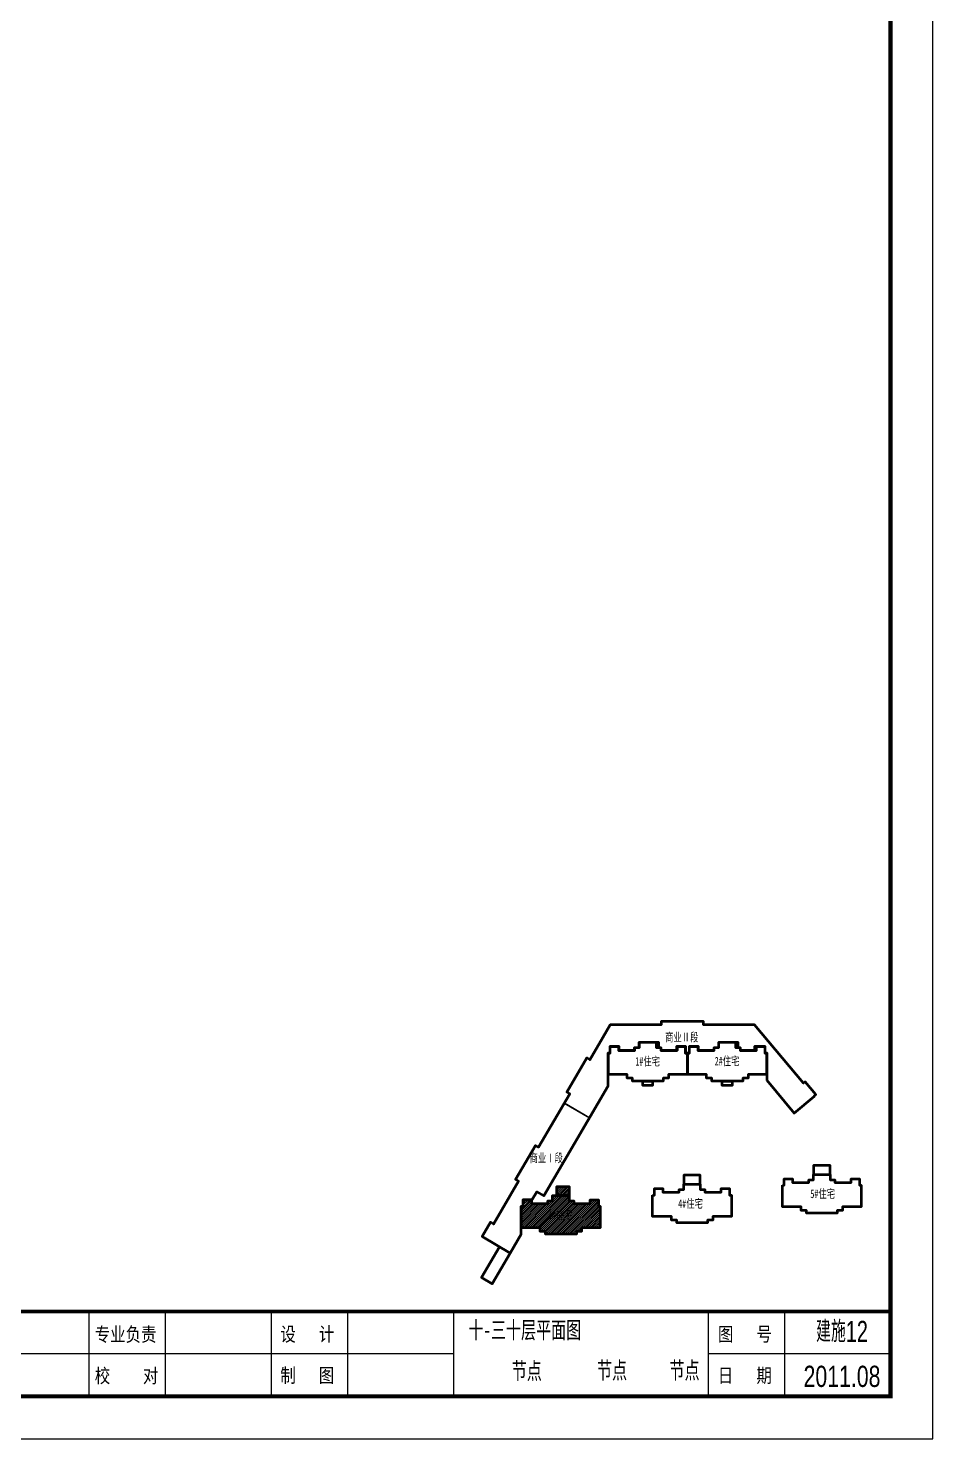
# Model space of a CAD drawing. Extents: x -32901 to 215436, y -92047 to 137701.
# Drawn here: x 204771 to 215436, y -92047 to -75425 of the extents above; entities that cross this region are included whole.
import ezdxf

# ---------------------------------------------------------------- set-up
doc = ezdxf.new("R2010")
doc.units = 0
doc.header["$LTSCALE"] = 1000
doc.header["$MEASUREMENT"] = 0
for name, color, linetype, lineweight in [('AXIS_TEXT', 7, 'CONTINUOUS', 25), ('PUB_HATCH', 8, 'CONTINUOUS', 15), ('PUB_TITLE', 4, 'CONTINUOUS', 25), ('TK', 7, 'CONTINUOUS', 25), ('WALL', 9, 'CONTINUOUS', 50), ('保温', 71, 'CONTINUOUS', 15), ('看线', 30, 'CONTINUOUS', 25)]:
    doc.layers.add(name, color=color, linetype=linetype, lineweight=lineweight)
doc.styles.add('-宋体', font='NSimSun.ttf', dxfattribs={"width": 0.8})
doc.styles.add('HT', font='SIMHEI.TTF', dxfattribs={"width": 0.8})
doc.styles.add('N1', font='new-romd.shx', dxfattribs={"width": 0.65, "bigfont": 'hztxt.shx'})
doc.styles.add('N2', font='SimSun.ttf', dxfattribs={"width": 0.7})
doc.styles.add('ROM', font='NEW-ROMD.SHX', dxfattribs={"width": 0.8, "bigfont": 'HZTXT.SHX'})

# ---------------------------------------------------------------- blocks, each defined once
blk = doc.blocks.new('tkq1')
at = {"layer": 'TK'}
for p, q in [((-18900, 2000), (-18900, 0)), ((-17100, 2000), (-17100, 0)), ((-14600, 2000), (-14600, 0)), ((-12800, 2000), (-12800, 0)), ((-10300, 2000), (-10300, 0)), ((-4300, 2000), (-4300, 0)), ((-2500, 2000), (-2500, 0)), ((-10300, 1000), (-38400, 1000)), ((0, 1000), (-4300, 1000))]:
    blk.add_line(p, q, dxfattribs=at)
at = {"layer": 'TK', "const_width": 80}
blk.add_lwpolyline([(-55900, 0), (0, 0), (0, 2000), (-55900, 2000)], close=True, dxfattribs=at)
at = {"layer": 'TK', "style": '-宋体', "width": 0.8}
for s, height, p in [('专业负责', 333.1, (-18760, 1295)), ('设   计', 333.1, (-14384, 1299)), ('图   号', 333.1, (-4065, 1300)), ('校', 333, (-18759, 319)), ('对', 333, (-17623, 319)), ('制   图', 333.1, (-14384, 327)), ('日   期', 333.1, (-4068, 326))]:
    blk.add_text(s, height=height, dxfattribs=at).set_placement(p)
blk = doc.blocks.new('5tkA1+')
at = {"layer": 'PUB_TITLE'}
blk.add_lwpolyline([(0, 0), (52550, 0), (52550, 29700), (0, 29700)], close=True, dxfattribs=at)
at = {"layer": 'PUB_TITLE', "const_width": 50}
blk.add_lwpolyline([(1250, 500), (52050, 500), (52050, 29200), (1250, 29200)], close=True, dxfattribs=at)
at = {"layer": 'TK', "xscale": 0.5, "yscale": 0.5, "zscale": 0.5}
blk.add_blockref('tkq1', (52050, 500), dxfattribs=at)
at = {"layer": 'TK', "style": 'ROM', "width": 0.75}
blk.add_text('2011.08', height=250, dxfattribs=at).set_placement((51026, 611))
blk = doc.blocks.new('tb3#')
at = {"layer": '保温', "ltscale": 500}
h = blk.add_hatch(dxfattribs=at)
h.set_pattern_fill('ANSI31', color=256, scale=20, style=0)
h.set_pattern_definition([(45, (44417.243, -90968.49), (-22.45064, 22.45064), [])])
h.paths.add_polyline_path([(-239, -4439), (-239, -4281), (-282, -4281), (-282, -4126), (-477, -4126), (-477, -4216), (-702, -4216), (-750, -4216), (-828, -4216), (-862, -4216), (-862, -4151), (-882, -4151), (-972, -4151), (-972, -4066), (-972, -4026), (-1263, -4026), (-1263, -4026), (-1270, -4026), (-1327, -4026), (-1362, -4026), (-1362, -4066), (-1362, -4151), (-1444, -4151), (-1472, -4151), (-1472, -4216), (-1493, -4216), (-1577, -4216), (-1625, -4216), (-1775, -4216), (-1857, -4216), (-1857, -4126), (-2052, -4126), (-2052, -4281), (-2094, -4281), (-2094, -4786), (-1651, -4786), (-1651, -4873), (-1526, -4873), (-1526, -4938), (-801, -4938), (-801, -4873), (-676, -4873), (-676, -4786), (-239, -4786)])
h.paths.add_polyline_path([(-972, -3810), (-1263, -3810), (-1263, -4026), (-1254, -4026), (-1232, -4026), (-1217, -4026), (-1120, -4026), (-1104, -4026), (-1082, -4026), (-1067, -4026), (-1005, -4026), (-972, -4026)])
h.paths.add_polyline_path([(-1539, -4677), (-812, -4677), (-812, -4285), (-1539, -4285)], flags=24)
at = {"layer": 'AXIS_TEXT'}
blk.add_line((1810, -675), (1828, -675), dxfattribs=at)
at = {"layer": 'WALL'}
blk.add_line((1573, -510), (1573, -606), dxfattribs=at)
for points in [[(-175, -299), (-484, -825), (-552, -785), (-1025, -1593), (-957, -1633), (-1692, -2887), (-1763, -2845), (-2234, -3648), (-2162, -3689), (-2753, -4698), (-2825, -4656), (-3022, -4994), (-2360, -5382), (-2099, -4937), (-2099, -4276), (-2057, -4276), (-2057, -4121), (-1841, -4121), (-1735, -3940), (-1571, -4036), (-50, -1440), (-50, -665), (-7, -665), (-7, -510), (198, -510), (198, -531), (198, -531), (198, -600), (573, -600), (573, -535), (683, -535), (683, -410), (1133, -410), (1133, -535), (1193, -535), (1193, -600), (1568, -600), (1568, -531), (1568, -531), (1568, -510), (1773, -510), (1773, -665), (1865, -665), (1865, -510), (2070, -510), (2070, -531), (2070, -531), (2070, -600), (2445, -600), (2445, -535), (2555, -535), (2555, -410), (3008, -410), (3008, -535), (3065, -535), (3065, -600), (3408, -600), (3408, -510), (3645, -510), (3645, -665), (3688, -665), (3688, -1308), (4337, -2082), (4812, -1683), (4806, -1675), (4844, -1643), (4596, -1348), (4558, -1380), (3400, 0), (2198, 0), (2198, 74), (1198, 74), (1198, 0), (0, 0), (-175, -299)], [(-45, -671), (-2, -671), (-2, -516), (193, -516), (193, -606), (275, -606), (275, -606), (425, -606), (425, -606), (473, -606), (473, -606), (556, -606), (578, -606), (578, -541), (605, -541), (605, -541), (688, -541), (688, -456), (688, -456), (688, -416), (723, -416), (723, -416), (780, -416), (780, -416), (795, -416), (795, -416), (817, -416), (817, -416), (833, -416), (833, -416), (930, -416), (930, -416), (945, -416), (945, -416), (967, -416), (967, -416), (983, -416), (983, -416), (1045, -416), (1045, -416), (1078, -416), (1078, -456), (1078, -456), (1078, -541), (1167, -541), (1167, -541), (1188, -541), (1188, -606), (1221, -606), (1300, -606), (1300, -606), (1348, -606), (1348, -606), (1573, -606), (1573, -516), (1768, -516), (1768, -671), (1810, -671), (1810, -829), (1810, -1176), (1374, -1176), (1374, -1263), (1249, -1263), (1249, -1328), (524, -1328), (524, -1263), (399, -1263), (399, -1176), (-45, -1176), (-45, -671)], [(1078, -416), (1130, -416), (1130, -541)], [(1828, -671), (1870, -671), (1870, -516), (2065, -516), (2065, -606), (2147, -606), (2147, -606), (2297, -606), (2297, -606), (2345, -606), (2345, -606), (2429, -606), (2450, -606), (2450, -541), (2478, -541), (2478, -541), (2560, -541), (2560, -456), (2560, -456), (2560, -416), (2595, -416), (2595, -416), (2652, -416), (2652, -416), (2668, -416), (2668, -416), (2690, -416), (2690, -416), (2705, -416), (2705, -416), (2802, -416), (2802, -416), (2818, -416), (2818, -416), (2840, -416), (2840, -416), (2855, -416), (2855, -416), (2917, -416), (2917, -416), (2950, -416), (2950, -456), (2950, -456), (2950, -541), (3040, -541), (3040, -541), (3060, -541), (3060, -606), (3094, -606), (3172, -606), (3172, -606), (3220, -606), (3220, -606), (3445, -606), (3445, -516), (3640, -516), (3640, -671), (3683, -671), (3683, -829), (3683, -1176), (3246, -1176), (3246, -1263), (3121, -1263), (3121, -1328), (2396, -1328), (2396, -1263), (2271, -1263), (2271, -1176), (1828, -1176), (1828, -671)], [(2950, -416), (3003, -416), (3003, -541)], [(3445, -516), (3413, -516), (3413, -606)], [(4058, -3786), (4101, -3786), (4101, -3631), (4296, -3631), (4296, -3721), (4378, -3721), (4378, -3721), (4528, -3721), (4528, -3721), (4576, -3721), (4576, -3721), (4659, -3721), (4681, -3721), (4681, -3656), (4708, -3656), (4708, -3656), (4791, -3656), (4791, -3571), (4791, -3571), (4791, -3531), (4826, -3531), (4826, -3531), (4883, -3531), (4883, -3531), (4898, -3531), (4898, -3531), (4920, -3531), (4920, -3531), (4936, -3531), (4936, -3531), (5033, -3531), (5033, -3531), (5048, -3531), (5048, -3531), (5070, -3531), (5070, -3531), (5086, -3531), (5086, -3531), (5148, -3531), (5148, -3531), (5181, -3531), (5181, -3571), (5181, -3571), (5181, -3656), (5270, -3656), (5270, -3656), (5291, -3656), (5291, -3721), (5324, -3721), (5403, -3721), (5403, -3721), (5451, -3721), (5451, -3721), (5676, -3721), (5676, -3631), (5871, -3631), (5871, -3786), (5913, -3786), (5913, -3944), (5913, -4291), (5477, -4291), (5477, -4379), (5352, -4379), (5352, -4444), (4627, -4444), (4627, -4379), (4502, -4379), (4502, -4291), (4058, -4291), (4058, -3786)], [(998, -4016), (1041, -4016), (1041, -3861), (1236, -3861), (1236, -3951), (1318, -3951), (1318, -3951), (1468, -3951), (1468, -3951), (1516, -3951), (1516, -3951), (1599, -3951), (1621, -3951), (1621, -3886), (1648, -3886), (1648, -3886), (1731, -3886), (1731, -3801), (1731, -3801), (1731, -3761), (1766, -3761), (1766, -3761), (1823, -3761), (1823, -3761), (1838, -3761), (1838, -3761), (1860, -3761), (1860, -3761), (1876, -3761), (1876, -3761), (1973, -3761), (1973, -3761), (1988, -3761), (1988, -3761), (2010, -3761), (2010, -3761), (2026, -3761), (2026, -3761), (2088, -3761), (2088, -3761), (2121, -3761), (2121, -3801), (2121, -3801), (2121, -3886), (2210, -3886), (2210, -3886), (2231, -3886), (2231, -3951), (2264, -3951), (2343, -3951), (2343, -3951), (2391, -3951), (2391, -3951), (2616, -3951), (2616, -3861), (2811, -3861), (2811, -4016), (2853, -4016), (2853, -4174), (2853, -4521), (2417, -4521), (2417, -4609), (2292, -4609), (2292, -4674), (1567, -4674), (1567, -4609), (1442, -4609), (1442, -4521), (998, -4521), (998, -4016)], [(-2094, -4281), (-2052, -4281), (-2052, -4126), (-1857, -4126), (-1857, -4216), (-1775, -4216), (-1775, -4216), (-1625, -4216), (-1625, -4216), (-1577, -4216), (-1577, -4216), (-1493, -4216), (-1472, -4216), (-1472, -4151), (-1444, -4151), (-1444, -4151), (-1362, -4151), (-1362, -4066), (-1362, -4066), (-1362, -4026), (-1327, -4026), (-1327, -4026), (-1270, -4026), (-1270, -4026), (-1254, -4026), (-1254, -4026), (-1232, -4026), (-1232, -4026), (-1217, -4026), (-1217, -4026), (-1120, -4026), (-1120, -4026), (-1104, -4026), (-1104, -4026), (-1082, -4026), (-1082, -4026), (-1067, -4026), (-1067, -4026), (-1005, -4026), (-1005, -4026), (-972, -4026), (-972, -4066), (-972, -4066), (-972, -4151), (-882, -4151), (-882, -4151), (-862, -4151), (-862, -4216), (-828, -4216), (-750, -4216), (-750, -4216), (-702, -4216), (-702, -4216), (-477, -4216), (-477, -4126), (-282, -4126), (-282, -4281), (-239, -4281), (-239, -4439), (-239, -4786), (-676, -4786), (-676, -4873), (-801, -4873), (-801, -4938), (-1526, -4938), (-1526, -4873), (-1651, -4873), (-1651, -4786), (-2094, -4786), (-2094, -4281)], [(-2360, -5382), (-2785, -6106), (-3039, -5957), (-2615, -5233)]]:
    blk.add_lwpolyline(points, dxfattribs=at)
for points in [[(768, -1328), (998, -1328), (998, -1433), (768, -1433)], [(2640, -1328), (2870, -1328), (2870, -1433), (2640, -1433)], [(4791, -3531), (5181, -3531), (5181, -3315), (4791, -3315)], [(1731, -3761), (2121, -3761), (2121, -3545), (1731, -3545)], [(-972, -4026), (-1263, -4026), (-1263, -3810), (-972, -3810)]]:
    blk.add_lwpolyline(points, close=True, dxfattribs=at)
at = {"layer": '看线'}
blk.add_line((-492, -2194), (-1083, -1847), dxfattribs=at)
blk.add_lwpolyline([(-1085, -1852), (-494, -2198)], dxfattribs=at)
at = {"layer": 'AXIS_TEXT', "style": 'N2', "width": 0.7}
for s, p in [('商业Ⅱ段', (1292, -396)), ('1#住宅', (589, -965)), ('2#住宅', (2460, -959)), ('商业Ⅰ段', (-1903, -3243)), ('5#住宅', (4716, -4086)), ('4#住宅', (1599, -4318)), ('3#住宅', (-1474, -4584))]:
    blk.add_text(s, height=200, dxfattribs=at).set_placement(p)

msp = doc.modelspace()

# ---------------------------------------------------------------- block references
at = {"layer": 'PUB_HATCH', "xscale": 0.5, "yscale": 0.5, "zscale": 0.5}
msp.add_blockref('tb3#', (211634, -87167), dxfattribs=at)
at = {"layer": '保温'}
msp.add_blockref('5tkA1+', (162886, -92047), dxfattribs=at)

# ---------------------------------------------------------------- texts
at = {"layer": 'TK'}
for s, height, style, width, p in [('十-三十层平面图', 200, 'HT', 0.65, (209961, -90865)), ('建施12', 250, 'N1', 0.7, (214060, -90907)), ('节点', 200, 'HT', 0.65, (210472, -91346)), ('节点', 200, 'HT', 0.65, (211477, -91340)), ('节点', 200, 'HT', 0.65, (212332, -91340))]:
    msp.add_text(s, height=height, dxfattribs=dict(at, style=style, width=width)).set_placement(p)

doc.saveas('drawing.dxf')
